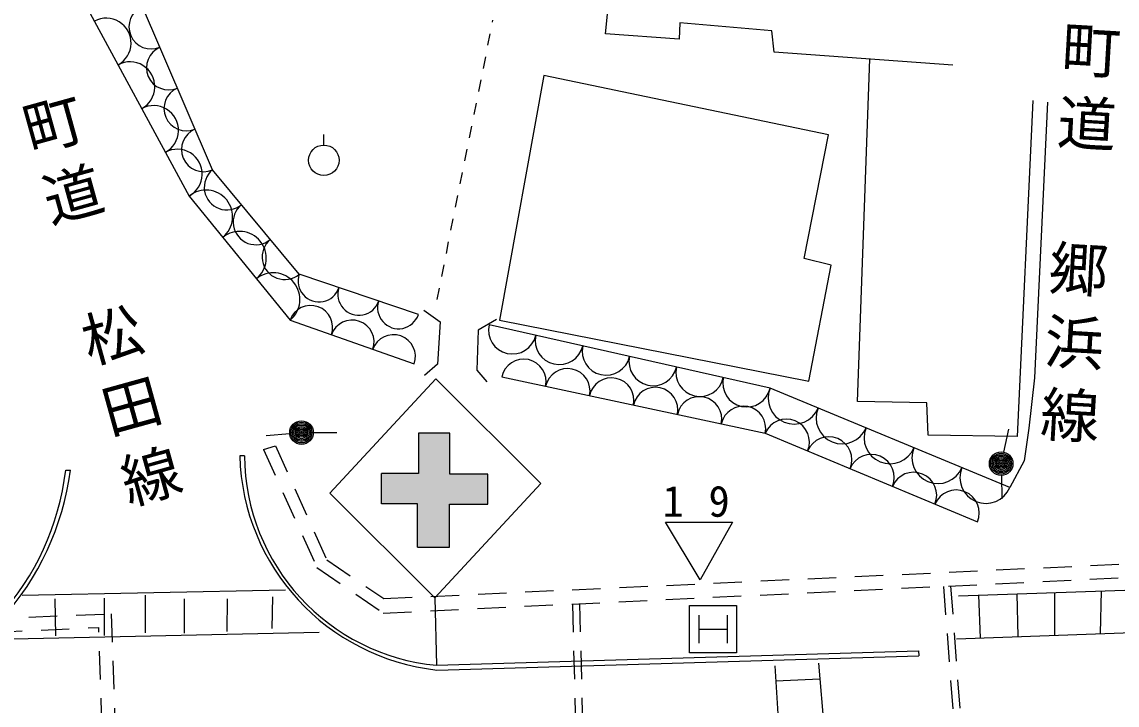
# Model space of a CAD drawing. Units: millimetres, scale not verified. Extents: x 40000 to 680000, y 20000 to 380000.
# Drawn here: x 343221 to 389667, y 310779 to 339757 of the extents above; entities that cross this region are included whole.
import ezdxf

# ---------------------------------------------------------------- set-up
doc = ezdxf.new("R2010")
doc.units = ezdxf.units.MM
doc.header["$LTSCALE"] = 1000
doc.linetypes.add('USER1', pattern=[2, 1.2, -0.8])
doc.linetypes.add('USER3', pattern=[1, 0.5, -0.5])
for name, color, linetype, lineweight in [('M-BGD', 7, 'Continuous', 25), ('M-BMK-OTRS', 5, 'USER1', 25), ('M-STR-HTXT', 7, 'Continuous', 13), ('M-STR-STR3', 7, 'Continuous', 25), ('M-STR-STRC', 7, 'Continuous', 25)]:
    doc.layers.add(name, color=color, linetype=linetype, lineweight=lineweight)
doc.layers.add('M-BMK-HTXT', color=7, linetype='Continuous')
doc.styles.add('@ＭＳ ゴシック', font='')
doc.styles.add('ＭＳ ゴシック', font='')
doc.styles.get('@ＭＳ ゴシック').set_extended_font_data('@MS Gothic')
doc.styles.get('ＭＳ ゴシック').set_extended_font_data('MS Gothic')

msp = doc.modelspace()

# ---------------------------------------------------------------- hatches: boundary and pattern name
at = {"layer": 'M-STR-STRC'}
msp.add_hatch(color=256, dxfattribs=at).paths.add_polyline_path([(362974, 319305), (362974, 320581), (361371, 320581), (361371, 322312), (360033, 322312), (360033, 320607), (358474, 320607), (358474, 319322), (359996, 319322), (359996, 317472), (361353, 317472), (361353, 319305)])

# ---------------------------------------------------------------- linework, layer by layer
at = {"layer": 'M-BGD'}
for p, q in [((367964, 339255), (368431, 343577)), ((371118, 339723), (371089, 339022)), ((375031, 339372), (371118, 339723)), ((371089, 339022), (367964, 339255)), ((375118, 338467), (375031, 339372)), ((382705, 337927), (375118, 338467)), ((378652, 323662), (379179, 338178)), ((365349, 337483), (363474, 327099)), ((377421, 334971), (365349, 337483)), ((386098, 336423), (385426, 322172)), ((386713, 336347), (386168, 324659)), ((356024, 334533), (356025, 334975)), ((376391, 329723), (377421, 334971)), ((377542, 329441), (376391, 329723)), ((376593, 324516), (377542, 329441)), ((360272, 327531), (360963, 327031)), ((360963, 327031), (360848, 325239)), ((363344, 327134), (362576, 326686)), ((363474, 327099), (376593, 324516)), ((362576, 326686), (362512, 324983)), ((360848, 325239), (360298, 324765)), ((362512, 324983), (362935, 324496)), ((386168, 324659), (385921, 322529)), ((381601, 323603), (378652, 323662)), ((381660, 322231), (381601, 323603)), ((355578, 322341), (356578, 322347)), ((384858, 321509), (385076, 322485)), ((385921, 322529), (385723, 321142)), ((354581, 322291), (353585, 322196)), ((385426, 322172), (381660, 322231)), ((385723, 321142), (385116, 320013)), ((384760, 320521), (384781, 319521))]:
    msp.add_line(p, q, dxfattribs=at)
at = {"layer": 'M-BGD', "linetype": 'USER3'}
msp.add_line((360828, 327979), (363199, 339826), dxfattribs=at)
at = {"layer": 'M-BGD', "linetype": 'USER1'}
for p, q in [((353466, 321619), (353970, 321770)), ((353466, 321619), (355733, 316622)), ((358545, 314683), (407454, 317022)), ((355733, 316622), (358545, 314683)), ((382606, 315834), (383534, 303381)), ((382307, 315811), (383235, 303359)), ((366571, 315074), (366873, 302702)), ((366870, 315081), (367173, 302710)), ((337524, 314272), (347009, 314651)), ((347009, 314651), (347560, 297950)), ((336040, 313589), (346477, 314076)), ((347012, 297877), (346477, 314076))]:
    msp.add_line(p, q, dxfattribs=at)
at = {"layer": 'M-BGD'}
for centre, radius in [((356025, 333887), 646), ((355078, 322339), 500), ((355078, 322339), 440), ((355078, 322339), 380), ((355078, 322339), 320), ((355078, 322339), 260), ((355078, 322339), 200), ((355078, 322339), 140), ((355078, 322339), 80), ((355078, 322339), 20), ((384749, 321021), 500), ((384749, 321021), 440), ((384749, 321021), 380), ((384749, 321021), 320), ((384749, 321021), 260), ((384749, 321021), 200), ((384749, 321021), 140), ((384749, 321021), 80), ((384749, 321021), 20)]:
    msp.add_circle(centre, radius, dxfattribs=at)
at = {"layer": 'M-BMK-OTRS'}
for p, q in [((353970, 321770), (356154, 316934)), ((358572, 315296), (407174, 317572)), ((356154, 316934), (358572, 315296))]:
    msp.add_line(p, q, dxfattribs=at)
at = {"layer": 'M-STR-STR3'}
for p, q in [((351302, 333478), (347592, 342154)), ((345289, 341645), (350314, 332372)), ((354981, 329051), (351302, 333478)), ((350314, 332372), (354592, 327107)), ((360037, 327346), (354981, 329051)), ((354592, 327107), (359857, 325252)), ((374954, 324218), (363030, 326915)), ((363569, 324700), (374744, 322311)), ((385116, 320013), (374954, 324218)), ((374744, 322311), (383740, 318552)), ((352661, 321352), (352461, 321348)), ((345078, 320739), (345278, 320739)), ((360809, 312466), (381247, 313075)), ((381247, 313075), (381253, 312875)), ((360815, 312267), (381253, 312875))]:
    msp.add_line(p, q, dxfattribs=at)
for centre, radius, start, end in [((348705, 339551), 943, 113.1509, 293.1509), ((346797, 338863), 1055, 298.4548, 118.4548), ((349447, 337816), 944, 113.1509, 293.1509), ((347802, 337008), 1055, 298.4548, 118.4548), ((350189, 336081), 944, 113.1509, 293.1509), ((348807, 335154), 1055, 298.4548, 118.4548), ((350931, 334346), 944, 113.1509, 293.1509), ((349812, 333299), 1055, 298.4548, 118.4548), ((351915, 332741), 960, 129.7293, 309.7293), ((351027, 331494), 1131, 309.0939, 129.0939), ((353141, 331265), 960, 129.7293, 309.7293), ((352453, 329739), 1131, 309.0939, 129.0939), ((354368, 329789), 960, 129.7293, 309.7293), ((353879, 327984), 1131, 309.0939, 129.0939), ((355824, 328767), 889, 161.3619, 341.3619), ((357509, 328199), 889, 161.3619, 341.3619), ((359194, 327630), 889, 161.3619, 341.3619), ((355470, 326798), 930, 340.594, 160.594), ((357225, 326179), 930, 340.594, 160.594), ((364024, 326690), 1019, 167.2548, 347.2548), ((358980, 325561), 930, 340.594, 160.594), ((366011, 326241), 1019, 167.2548, 347.2548), ((367998, 325791), 1019, 167.2548, 347.2548), ((364500, 324501), 952, 347.9329, 167.9329), ((369986, 325342), 1019, 167.2548, 347.2548), ((366363, 324103), 952, 347.9329, 167.9329), ((368225, 323705), 952, 347.9329, 167.9329), ((371973, 324892), 1019, 167.2548, 347.2548), ((373960, 324443), 1019, 167.2548, 347.2548), ((370088, 323307), 952, 347.9329, 167.9329), ((375970, 323797), 1100, 157.5178, 337.5177), ((371950, 322909), 952, 347.9329, 167.9329), ((373813, 322510), 952, 347.9329, 167.9329), ((378002, 322956), 1100, 157.5178, 337.5177), ((375644, 321935), 975, 337.3209, 157.3209), ((380035, 322115), 1100, 157.5178, 337.5177), ((377443, 321184), 975, 337.3209, 157.3209), ((379242, 320432), 975, 337.3209, 157.3209), ((382067, 321274), 1100, 157.5178, 337.5177), ((361846, 321598), 9388, 181.5268, 263.6985), ((361643, 321410), 8982, 180.3708, 264.6744), ((333916, 322071), 11241, 282.7918, 353.196), ((333716, 322253), 11660, 283.3771, 352.5407), ((381041, 319680), 975, 337.3209, 157.3209), ((384099, 320433), 1100, 157.5178, 337.5177), ((382840, 318928), 975, 337.3209, 157.3209)]:
    msp.add_arc(centre, radius, start, end, dxfattribs=at)
at = {"layer": 'M-STR-STRC'}
for p, q in [((360774, 324616), (356274, 319771)), ((365232, 320178), (360774, 324616)), ((361371, 322312), (360033, 322312)), ((360033, 322312), (360033, 320607)), ((361371, 320581), (361371, 322312)), ((360033, 320607), (358474, 320607)), ((358474, 319322), (358474, 320607)), ((362974, 320581), (361371, 320581)), ((362974, 319305), (362974, 320581)), ((360732, 315334), (365232, 320178)), ((356274, 319771), (360732, 315334)), ((359996, 319322), (358474, 319322)), ((359996, 317472), (359996, 319322)), ((361353, 317472), (361353, 319305)), ((361353, 319305), (362974, 319305)), ((370519, 318536), (373358, 318536)), ((371989, 316086), (370519, 318536)), ((373358, 318536), (371989, 316086)), ((359996, 317472), (361353, 317472)), ((343226, 315445), (354393, 315673)), ((348445, 315445), (348445, 313850)), ((353846, 315377), (353823, 314032)), ((382943, 315417), (390406, 315673)), ((383793, 315446), (383864, 313629)), ((385419, 315502), (385452, 313686)), ((387016, 315557), (387016, 313741)), ((388985, 315624), (388949, 313810)), ((344616, 315285), (344639, 313713)), ((346713, 315308), (346713, 313736)), ((350109, 315285), (350109, 313827)), ((351932, 315285), (351909, 313895)), ((360732, 315334), (360809, 312466)), ((371531, 313000), (371531, 315000)), ((371531, 315000), (373531, 315000)), ((373531, 315000), (373531, 313000)), ((371931, 314600), (371931, 313400)), ((373131, 314600), (373131, 313400)), ((371931, 314000), (373131, 314000)), ((341973, 313576), (355829, 313873)), ((382857, 313593), (390862, 313878)), ((373531, 313000), (371531, 313000)), ((375154, 312443), (375553, 306233)), ((377006, 312557), (377519, 306376)), ((375195, 311804), (377061, 311887))]:
    msp.add_line(p, q, dxfattribs=at)

# ---------------------------------------------------------------- texts
at = {"layer": 'M-BMK-HTXT', "char_height": 1833, "attachment_point": 7, "style": '@ＭＳ ゴシック'}
for s, insert, rotation in [('\\T1.24;町道\u3000郷浜線', (387457, 339887), 266.7), ('\\T1.24;町道\u3000松田線', (343071, 336340), 285.5)]:
    msp.add_mtext(s, dxfattribs=dict(at, insert=insert, rotation=rotation))
at = {"layer": 'M-STR-HTXT', "insert": (370391, 318746), "char_height": 1320, "attachment_point": 7, "style": 'ＭＳ ゴシック'}
msp.add_mtext('\\T2.17;19', dxfattribs=at)

doc.saveas('drawing.dxf')
